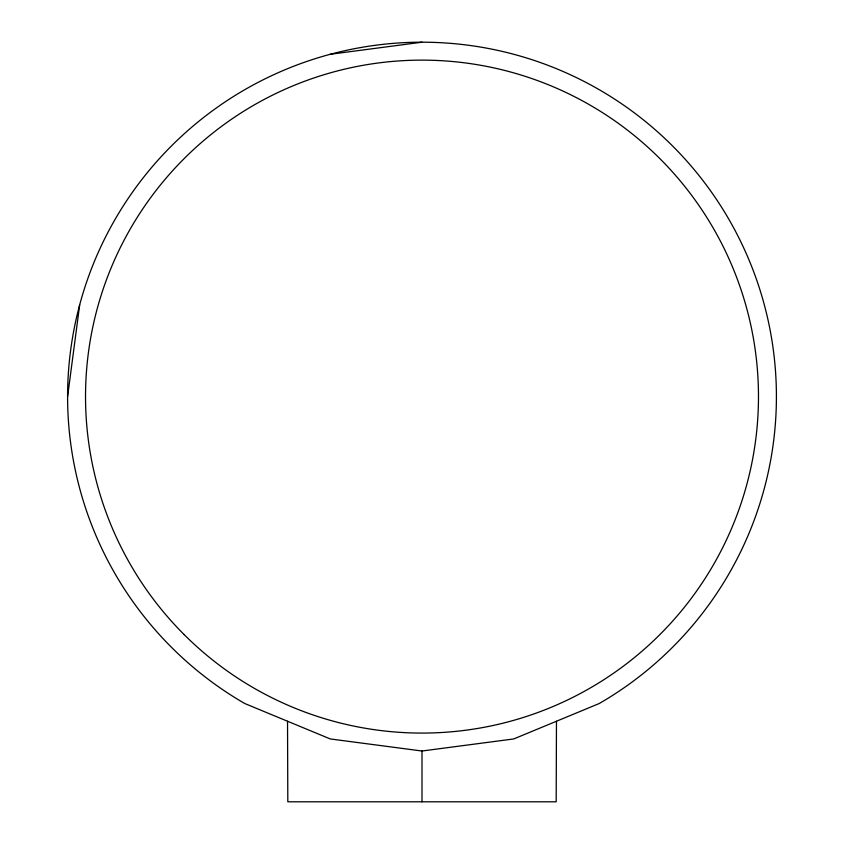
<?xml version="1.0" encoding="UTF-8"?>
<svg xmlns="http://www.w3.org/2000/svg" width="844" height="844" viewBox="0 0 844 844"><rect width="100%" height="100%" fill="white"/><g stroke="black" fill="none" stroke-linecap="round" stroke-linejoin="round"><path stroke-width="1.27" d="M556.47 721.24L556.185 801.8L287.815 801.8L287.53 721.24M67.594 396.606L79.674 304.884M330.268 54.28L422 42.2M422 751.012L513.732 738.943L599.208 703.537A354.406 354.406 0 0 0 693.494 168.8A354.406 354.406 0 0 0 150.506 168.8A354.406 354.406 0 0 0 244.792 703.537L330.268 738.943L422 751.012L422 801.8M184.076 634.53A336.482 336.482 0 0 0 747.014 483.696A336.482 336.482 0 0 0 334.91 71.592A336.482 336.482 0 0 0 184.076 634.53"/></g></svg>
